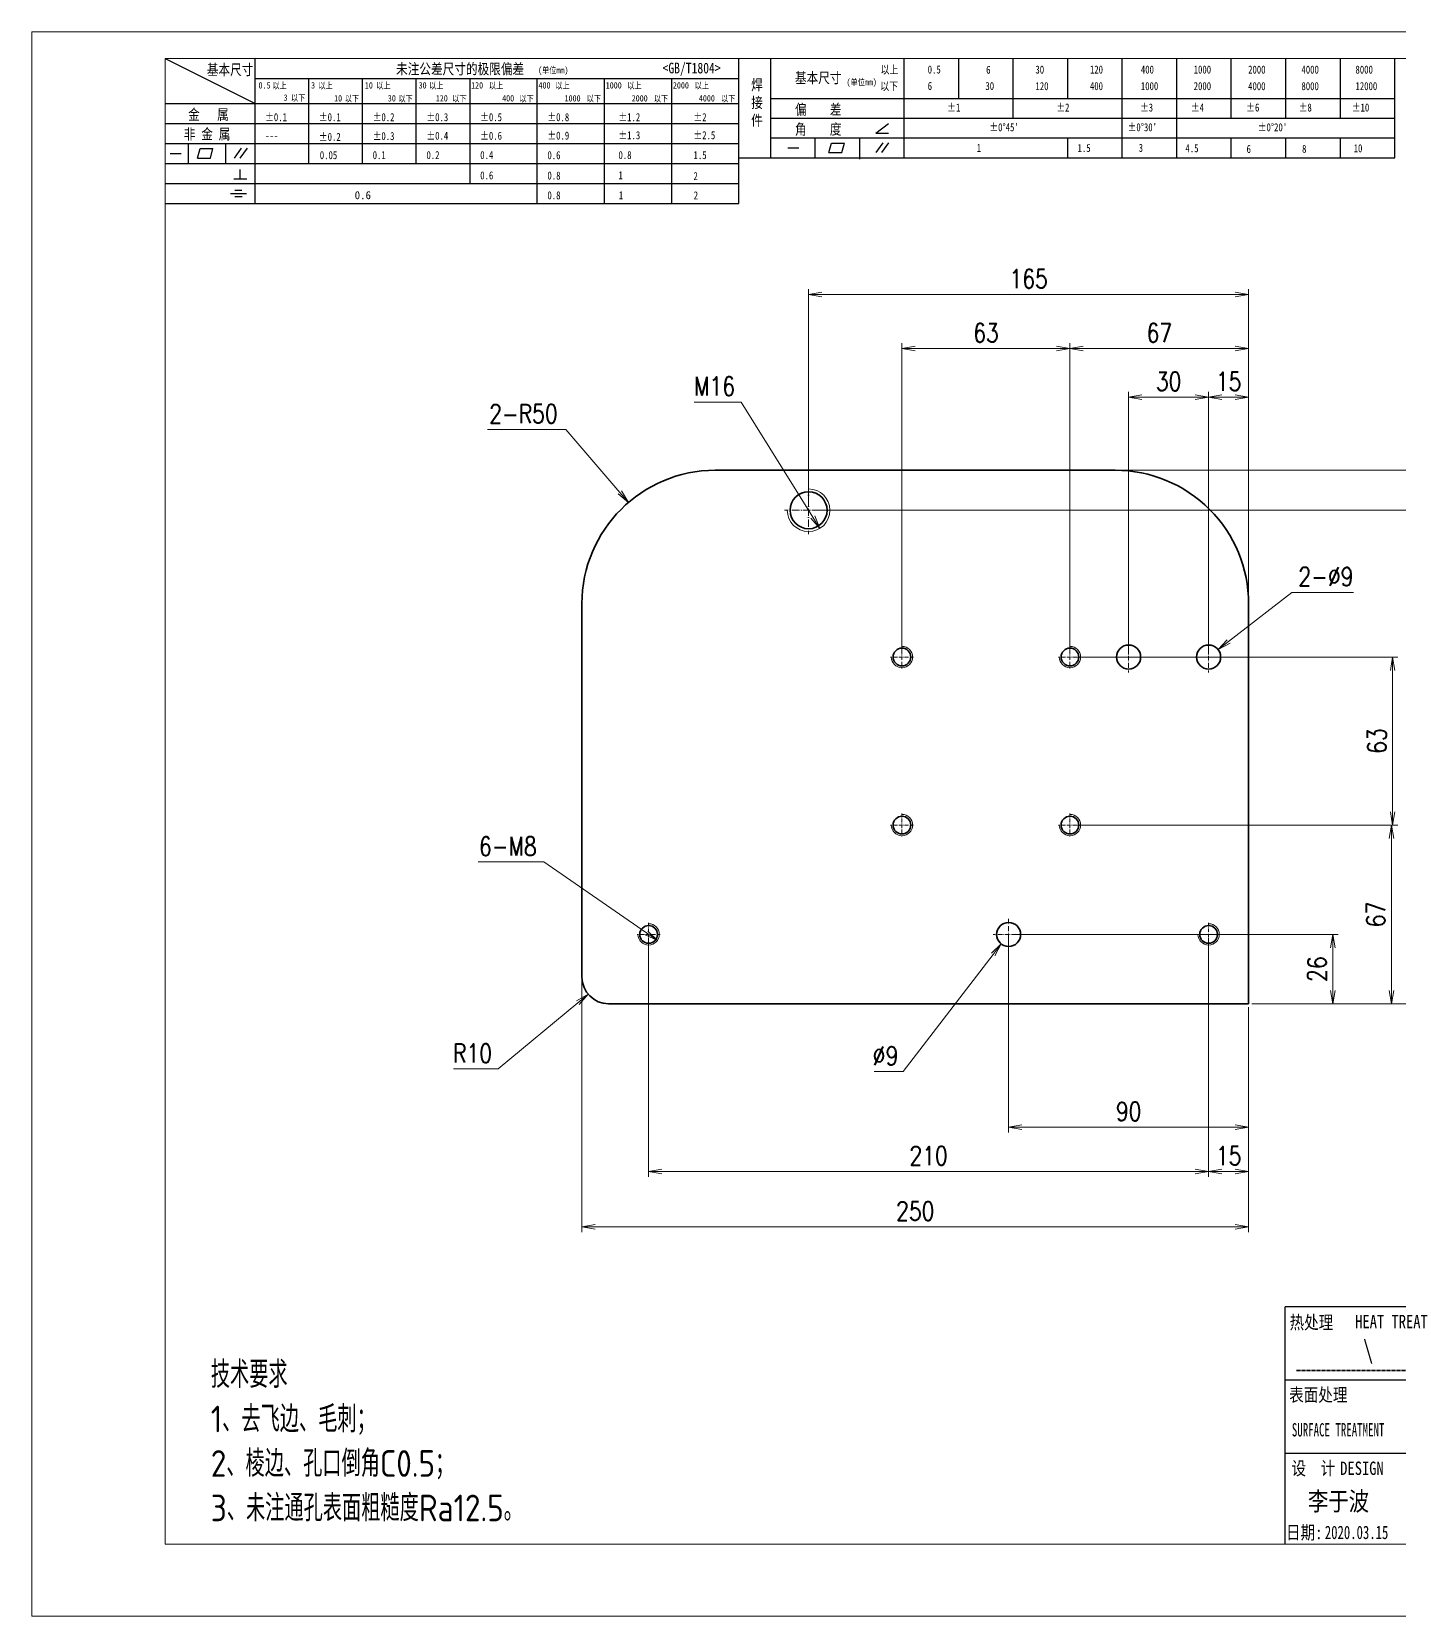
# Model space of a CAD drawing. Header units: millimetres. Extents: x 1333 to 190452, y -42879 to -5704.
# Drawn here: x 173778 to 174291, y -17761 to -17167 of the extents above; entities that cross this region are included whole.
import ezdxf
from ezdxf.enums import TextEntityAlignment as Align

# ---------------------------------------------------------------- set-up
doc = ezdxf.new("R2010")
doc.units = ezdxf.units.MM
doc.header["$LTSCALE"] = 0.5
for name, pattern in [('AM_ISO02W050x2', [3.75, 3, -0.75]), ('AM_ISO08W050x2', [9, 6, -0.75, 1.5, -0.75]), ('DASHDOT', [18.5, 12, -3, 0.5, -3])]:
    doc.linetypes.add(name, pattern=pattern)
for name, color, linetype, lineweight in [('中心线', 2, 'AM_ISO08W050x2', 18), ('图框', 7, 'Continuous', 18), ('标注线', 3, 'Continuous', 18), ('热处理', 7, 'Continuous', 20), ('粗虚线', 6, 'AM_ISO02W050x2', 35)]:
    doc.layers.add(name, color=color, linetype=linetype, lineweight=lineweight)
doc.layers.add('图\\M+19E79\\M+195B6\\M+18E9A', color=7, linetype='Continuous')
doc.layers.add('打印-禁用', color=7, linetype='Continuous', lineweight=15, plot=False)
doc.styles.add('DIM', font='romans.shx', dxfattribs={"width": 0.8, "bigfont": 'bigfont.shx'})
doc.styles.add('国标', font='simfang.ttf', dxfattribs={"width": 0.8})
doc.styles.add('机械长仿宋', font='gbenor.shx', dxfattribs={"height": 1, "bigfont": 'gbcbig.shx'})
doc.dimstyles.new('DEH 1-2$0', dxfattribs={"dimscale": 2, "dimtxt": 3.5, "dimasz": 2.5, "dimexe": 1, "dimexo": 0.625, "dimgap": 1.2, "dimtad": 1, "dimdsep": 46, "dimtxsty": 'DIM', "dimblk": 'OPEN', "dimcen": 0, "dimclrd": 8, "dimclre": 8, "dimclrt": 2, "dimazin": 2, "dimtfac": 0.5, "dimtmove": 0, "dimatfit": 3, "dimldrblk": 'OPEN', "dimfxl": 0, "dimtolj": 2, "dimlwd": 13, "dimlwe": 13, "dimarcsym": 0})
doc.dimstyles.new('DEH 1-2$3', dxfattribs={"dimscale": 2, "dimtxt": 3.5, "dimasz": 2.5, "dimexe": 1, "dimexo": 0.625, "dimgap": 1.2, "dimtad": 1, "dimtoh": 1, "dimdsep": 46, "dimtxsty": 'DIM', "dimblk": 'OPEN', "dimcen": 0, "dimclrd": 8, "dimclre": 8, "dimclrt": 2, "dimazin": 2, "dimtfac": 0.5, "dimtofl": 0, "dimtmove": 0, "dimatfit": 3, "dimldrblk": 'OPEN', "dimfxl": 0, "dimtolj": 2, "dimlwd": 18, "dimlwe": 18, "dimarcsym": 0})
doc.dimstyles.new('DEH 1-2$4', dxfattribs={"dimscale": 2, "dimtxt": 3.5, "dimasz": 2.5, "dimexe": 1, "dimexo": 0.625, "dimgap": 1.2, "dimtad": 1, "dimtoh": 1, "dimdsep": 46, "dimtxsty": 'DIM', "dimblk": 'OPEN', "dimcen": 0, "dimclrd": 8, "dimclre": 8, "dimclrt": 2, "dimazin": 2, "dimtfac": 0.5, "dimtofl": 0, "dimtmove": 0, "dimatfit": 3, "dimldrblk": 'OPEN', "dimfxl": 0, "dimtolj": 2, "dimlwd": 18, "dimlwe": 18, "dimarcsym": 0})

# ---------------------------------------------------------------- blocks, each defined once
blk = doc.blocks.new('GZDEH零件A3图框V01版')
at = {"layer": '图\\M+19E79\\M+195B6\\M+18E9A', "color": 9}
for p, q in [((2882.49, -1554.46), (2899.37, -1562.92)), ((2899.37, -1581.67), (2899.37, -1554.46)), ((2990.09, -1581.67), (2990.09, -1554.46)), ((2996.09, -1573.08), (2996.09, -1554.46)), ((3021.09, -1561.98), (3021.09, -1554.46)), ((3031.31, -1561.98), (3031.31, -1554.46)), ((3041.53, -1561.98), (3041.53, -1554.46)), ((3051.75, -1561.98), (3051.75, -1554.46)), ((3061.98, -1561.98), (3061.98, -1554.46)), ((3072.2, -1561.98), (3072.2, -1554.46)), ((3082.42, -1561.98), (3082.42, -1554.46)), ((3092.64, -1561.98), (3092.64, -1554.46)), ((3102.86, -1561.98), (3102.86, -1554.46)), ((3113.09, -1573.08), (3113.09, -1554.46)), ((2899.37, -1558.24), (2990.09, -1558.24)), ((2909.45, -1574.17), (2909.45, -1558.24)), ((2919.53, -1574.17), (2919.53, -1558.24)), ((2929.61, -1574.17), (2929.61, -1558.24)), ((2939.69, -1577.92), (2939.69, -1558.24)), ((2952.29, -1581.67), (2952.29, -1558.24)), ((2964.89, -1581.67), (2964.89, -1558.24)), ((2977.49, -1581.67), (2977.49, -1558.24)), ((2996.09, -1561.98), (3113.09, -1561.98)), ((3021.09, -1573.08), (3021.09, -1561.98)), ((3041.53, -1565.68), (3041.53, -1561.98)), ((3061.98, -1573.08), (3061.98, -1561.98)), ((3072.2, -1573.08), (3072.2, -1561.98)), ((3082.42, -1565.68), (3082.42, -1561.98)), ((3092.64, -1565.68), (3092.64, -1561.98)), ((3102.86, -1565.68), (3102.86, -1561.98)), ((2882.49, -1562.92), (2990.09, -1562.92)), ((2882.49, -1566.67), (2990.09, -1566.67)), ((2996.09, -1565.68), (3113.09, -1565.68)), ((3015.75, -1568.51), (3018.15, -1566.66)), ((2882.49, -1570.42), (2990.09, -1570.42)), ((2886.92, -1574.12), (2886.92, -1570.42)), ((2893.91, -1574.12), (2893.91, -1570.42)), ((2996.09, -1569.38), (3113.09, -1569.38)), ((3004.42, -1573.08), (3004.42, -1569.38)), ((3006.97, -1572.12), (3007.45, -1570.33)), ((3007.45, -1570.33), (3009.86, -1570.33)), ((3009.39, -1572.12), (3009.86, -1570.33)), ((3012.75, -1573.08), (3012.75, -1569.38)), ((3015.75, -1568.51), (3018.15, -1568.51)), ((3015.81, -1572.12), (3017.15, -1570.26)), ((3016.89, -1572.12), (3018.23, -1570.26)), ((3051.75, -1573.08), (3051.75, -1569.38)), ((3082.42, -1573.08), (3082.42, -1569.48)), ((3092.64, -1573.08), (3092.64, -1569.38)), ((3102.86, -1573.08), (3102.86, -1569.38)), ((2883.43, -1572.27), (2885.49, -1572.27)), ((2888.59, -1573.16), (2889.07, -1571.37)), ((2888.59, -1573.16), (2891, -1573.16)), ((2889.07, -1571.37), (2891.48, -1571.37)), ((2891, -1573.16), (2891.48, -1571.37)), ((2895.52, -1573.16), (2896.85, -1571.3)), ((2896.6, -1573.16), (2897.94, -1571.3)), ((2990.09, -1573.08), (3113.09, -1573.08)), ((2999.26, -1571.23), (3001.32, -1571.23)), ((3006.97, -1572.12), (3009.39, -1572.12)), ((3012.75, -1573.33), (3012.75, -1573.08)), ((2882.49, -1574.17), (2990.09, -1574.17)), ((2895.42, -1577.05), (2897.81, -1577.05)), ((2896.58, -1577.05), (2896.58, -1575.28)), ((2882.49, -1577.92), (2990.09, -1577.92)), ((2894.79, -1579.77), (2897.77, -1579.77)), ((2895.57, -1579.17), (2896.92, -1579.17)), ((2882.49, -1581.67), (2990.09, -1581.67)), ((2895.57, -1580.37), (2896.93, -1580.37)), ((3272.49, -1788.46), (3092.49, -1788.46)), ((3181.99, -1802.21), (3092.49, -1802.21)), ((3181.99, -1815.96), (3092.49, -1815.96))]:
    blk.add_line(p, q, dxfattribs=at)
at = {"layer": '图\\M+19E79\\M+195B6\\M+18E9A', "color": 7}
blk.add_line((3272.49, -1788.46), (3092.49, -1788.46), dxfattribs=at)
at = {"layer": '图\\M+19E79\\M+195B6\\M+18E9A', "color": 9, "linetype": 'Continuous'}
blk.add_line((3092.49, -1832.96), (3092.49, -1788.46), dxfattribs=at)
at = {"layer": '图框', "linetype": 'Continuous'}
for p, q in [((2882.49, -1554.46), (2882.49, -1832.96)), ((3272.49, -1554.46), (2882.49, -1554.46)), ((2882.49, -1832.96), (3272.49, -1832.96))]:
    blk.add_line(p, q, dxfattribs=at)
at = {"layer": '打印-禁用', "linetype": 'Continuous'}
for p, q in [((2857.49, -1549.46), (2857.49, -1846.46)), ((3277.49, -1549.46), (2857.49, -1549.46)), ((2857.49, -1846.46), (3277.49, -1846.46))]:
    blk.add_line(p, q, dxfattribs=at)
at = {"layer": '图\\M+19E79\\M+195B6\\M+18E9A', "color": 9, "style": '国标'}
for s, height, width, p in [('基本尺寸', 2, 0.8, (2890.33, -1557.58)), ('未注公差尺寸的极限偏差', 2, 0.8, (2925.81, -1557.44)), ('<GB/T1804>', 2, 0.8, (2975.78, -1557.27)), ('以上', 1.5, 0.8, (3016.64, -1557.33)), ('0.5', 1.5, 0.8, (3025.49, -1557.3)), ('6', 1.5, 0.8, (3036.45, -1557.34)), ('30', 1.5, 0.8, (3045.69, -1557.31)), ('120', 1.5, 0.8, (3055.91, -1557.31)), ('400', 1.5, 0.8, (3065.46, -1557.31)), ('1000', 1.5, 0.8, (3075.36, -1557.31)), ('2000', 1.5, 0.8, (3085.57, -1557.31)), ('4000', 1.5, 0.8, (3095.57, -1557.31)), ('8000', 1.5, 0.8, (3105.7, -1557.31)), ('30', 1.2, 0.8, (2930.04, -1560.11)), ('基本尺寸', 2, 0.8, (3000.6, -1559.1)), ('以下', 1.5, 0.8, (3016.58, -1560.43)), ('6', 1.5, 0.8, (3025.49, -1560.38)), ('30', 1.5, 0.8, (3036.31, -1560.39)), ('120', 1.5, 0.8, (3045.69, -1560.41)), ('400', 1.5, 0.8, (3055.91, -1560.41)), ('1000', 1.5, 0.8, (3065.46, -1560.41)), ('2000', 1.5, 0.8, (3075.36, -1560.41)), ('4000', 1.5, 0.8, (3085.57, -1560.41)), ('8000', 1.5, 0.8, (3095.57, -1560.41)), ('12000', 1.5, 0.8, (3105.7, -1560.41)), ('金   属', 2, 0.8, (2886.82, -1565.98)), ('±0.1', 1.5, 0.8, (2901.27, -1566.23)), ('±0.1', 1.5, 0.8, (2911.35, -1566.23)), ('±0.2', 1.5, 0.8, (2921.43, -1566.23)), ('±0.3', 1.5, 0.8, (2931.51, -1566.23)), ('±0.5', 1.5, 0.8, (2941.59, -1566.23)), ('±0.8', 1.5, 0.8, (2954.19, -1566.23)), ('±1.2', 1.5, 0.8, (2967.51, -1566.23)), ('±2', 1.5, 0.8, (2981.58, -1566.23)), ('偏    差', 2, 0.8, (3000.6, -1565.04)), ('±1', 1.5, 0.8, (3029.16, -1564.42)), ('±2', 1.5, 0.8, (3049.61, -1564.42)), ('±3', 1.5, 0.8, (3065.3, -1564.42)), ('±4', 1.5, 0.8, (3074.85, -1564.42)), ('±6', 1.5, 0.8, (3085.22, -1564.42)), ('±8', 1.5, 0.8, (3095.06, -1564.42)), ('±10', 1.5, 0.8, (3105.02, -1564.42)), ('非 金 属', 2, 0.8, (2886.02, -1569.65)), ('±0.3', 1.5, 0.8, (2921.43, -1569.77)), ('±0.4', 1.5, 0.8, (2931.51, -1569.71)), ('±0.6', 1.5, 0.8, (2941.59, -1569.71)), ('±0.9', 1.5, 0.8, (2954.19, -1569.68)), ('±1.3', 1.5, 0.8, (2967.51, -1569.62)), ('±2.5', 1.5, 0.8, (2981.58, -1569.61)), ('角    度', 2, 0.8, (3000.6, -1568.74)), ("±0%%D45'", 1.5, 0.8, (3037.06, -1568.12)), ("±0%%D30'", 1.5, 0.8, (3062.98, -1568.12)), ("±0%%D20'", 1.5, 0.8, (3087.38, -1568.12)), ('---', 1.5, 0.8, (2901.27, -1569.65)), ('±0.2', 1.5, 0.8, (2911.35, -1569.92)), ('1', 1.5, 0.8, (3034.69, -1571.98)), ('1.5', 1.5, 0.8, (3053.59, -1572.01)), ('3', 1.5, 0.8, (3065.05, -1571.98)), ('4.5', 1.5, 0.8, (3073.82, -1572.05)), ('6', 1.5, 0.8, (3085.28, -1572.19)), ('8', 1.5, 0.8, (3095.68, -1572.15)), ('10', 1.5, 0.8, (3105.36, -1572.06)), ('0.1', 1.5, 0.8, (2921.43, -1573.34)), ('0.2', 1.5, 0.8, (2931.51, -1573.33)), ('0.4', 1.5, 0.8, (2941.59, -1573.33)), ('0.6', 1.5, 0.8, (2954.19, -1573.35)), ('0.8', 1.5, 0.8, (2967.51, -1573.33)), ('1.5', 1.5, 0.8, (2981.58, -1573.34)), ('0.6', 1.5, 0.8, (2941.59, -1577.14)), ('0.8', 1.5, 0.8, (2954.19, -1577.17)), ('1', 1.5, 0.8, (2967.51, -1577.12)), ('2', 1.5, 0.8, (2981.58, -1577.26)), ('0.8', 1.5, 0.8, (2954.19, -1580.87)), ('1', 1.5, 0.8, (2967.59, -1580.86)), ('2', 1.5, 0.8, (2981.62, -1580.89)), ('热处理', 2.5, 0.8, (3093.35, -1792.61)), ('表面处理', 2.5, 0.8, (3093.27, -1806.21)), ('SURFACE TREATMENT', 2.5, 0.6, (3093.77, -1812.75)), (' DESIGN', 2.5, 0.8, (3101.47, -1819.96))]:
    blk.add_text(s, height=height, dxfattribs=dict(at, width=width)).set_placement(p)
at = {"layer": '图\\M+19E79\\M+195B6\\M+18E9A', "color": 9, "lineweight": 15, "style": '国标', "width": 0.8}
for s, p in [('(单位mm)', (2952.44, -1557.27)), ('0.5', (2900.03, -1560.11)), ('以上', (2902.64, -1560.16)), ('3', (2909.88, -1560.11)), ('以上', (2911.25, -1560.16)), ('10', (2919.96, -1560.11)), ('以上', (2922.09, -1560.16)), ('以上', (2932.02, -1560.16)), ('120', (2939.88, -1560.11)), ('以上', (2943.21, -1560.16)), ('400', (2952.52, -1560.11)), ('以上', (2955.68, -1560.16)), ('1000', (2965.12, -1560.11)), ('以上', (2969.16, -1560.16)), ('2000', (2977.72, -1560.11)), ('以上', (2981.8, -1560.16)), ('(单位mm)', (3010.27, -1559.51)), ('3', (2904.73, -1562.41)), ('以下', (2906.1, -1562.46)), ('10', (2914.19, -1562.54)), ('以下', (2916.18, -1562.59)), ('30', (2924.27, -1562.54)), ('以下', (2926.26, -1562.59)), ('120', (2933.26, -1562.54)), ('以下', (2936.34, -1562.59)), ('400', (2945.7, -1562.54)), ('以下', (2948.94, -1562.59)), ('1000', (2957.41, -1562.54)), ('以下', (2961.54, -1562.59)), ('2000', (2969.99, -1562.54)), ('以下', (2974.14, -1562.59)), ('4000', (2982.59, -1562.54)), ('以下', (2986.74, -1562.59))]:
    blk.add_text(s, height=1.2, dxfattribs=at).set_placement(p)
at = {"layer": '图\\M+19E79\\M+195B6\\M+18E9A', "color": 9, "lineweight": 13, "style": '国标'}
blk.add_text('0.6', height=1.5, dxfattribs=at).set_placement((2918.05, -1580.85))
at = {"layer": '图\\M+19E79\\M+195B6\\M+18E9A', "color": 9, "style": '国标', "width": 0.8}
for s, p in [('HEAT TREAT', (3112.45, -1792.46)), ('设  计', (3097.79, -1819.96)), ('日期:', (3096.09, -1832))]:
    blk.add_text(s, height=2.5, dxfattribs=at).set_placement(p, align=Align.CENTER)
at = {"layer": '图\\M+19E79\\M+195B6\\M+18E9A', "color": 9, "insert": (2992.39, -1558.41), "char_height": 2, "width": 3.1877, "attachment_point": 1, "style": '国标'}
blk.add_mtext('焊\\P接\\P件', dxfattribs=at)
at = {"layer": '图\\M+19E79\\M+195B6\\M+18E9A', "color": 9, "insert": (2911.51, -1573.37), "char_height": 1.5, "attachment_point": 7, "style": '国标'}
blk.add_mtext_dynamic_manual_height_columns('0.05', width=5.1982, gutter_width=12.5, heights=[0], dxfattribs=at)
blk = doc.blocks.new('DEH A3')
at = {"layer": '图框'}
blk.add_blockref('GZDEH零件A3图框V01版', (-2857.49, 1846.46), dxfattribs=at)
blk = doc.blocks.new('_Open')
at = {"color": 0, "linetype": 'ByBlock', "lineweight": -2}
for p, q in [((-1, 0.17), (0, 0)), ((-1, -0.17), (0, 0)), ((0, 0), (-1, 0))]:
    blk.add_line(p, q, dxfattribs=at)
blk = doc.blocks.new('*D59')
at = {"layer": 'Defpoints', "color": 0, "transparency": 16777216}
for p in [(173984.81, -17521.25), (174234.81, -17531.25), (174234.81, -17614.84)]:
    blk.add_point(p, dxfattribs=at)
at = {"layer": '标注线', "color": 8, "lineweight": 13, "transparency": 16777216}
for p, q in [((173984.81, -17522.5), (173984.81, -17616.84)), ((174234.81, -17532.5), (174234.81, -17616.84)), ((173989.81, -17614.84), (174229.81, -17614.84))]:
    blk.add_line(p, q, dxfattribs=at)
at = {"layer": '标注线', "color": 8, "lineweight": 13, "transparency": 16777216, "xscale": 5, "yscale": 5, "zscale": 5, "rotation": 180}
blk.add_blockref('_Open', (173984.81, -17614.84), dxfattribs=at)
at = {"layer": '标注线', "color": 8, "lineweight": 13, "transparency": 16777216, "xscale": 5, "yscale": 5, "zscale": 5}
blk.add_blockref('_Open', (174234.81, -17614.84), dxfattribs=at)
at = {"layer": '标注线', "color": 2, "transparency": 16777216, "insert": (174109.81, -17608.94), "char_height": 7, "attachment_point": 5, "style": 'DIM'}
blk.add_mtext('\\A2;250', dxfattribs=at)
blk = doc.blocks.new('*D60')
at = {"layer": 'Defpoints', "color": 0, "transparency": 16777216}
for p in [(174219.81, -17505.25), (174234.81, -17531.25), (174234.81, -17594.11)]:
    blk.add_point(p, dxfattribs=at)
at = {"layer": '标注线', "color": 8, "lineweight": 13, "transparency": 16777216}
for p, q in [((174219.81, -17506.5), (174219.81, -17596.11)), ((174234.81, -17532.5), (174234.81, -17596.11)), ((174224.81, -17594.11), (174229.81, -17594.11))]:
    blk.add_line(p, q, dxfattribs=at)
at = {"layer": '标注线', "color": 8, "lineweight": 13, "transparency": 16777216, "xscale": 5, "yscale": 5, "zscale": 5, "rotation": 180}
blk.add_blockref('_Open', (174219.81, -17594.11), dxfattribs=at)
at = {"layer": '标注线', "color": 8, "lineweight": 13, "transparency": 16777216, "xscale": 5, "yscale": 5, "zscale": 5}
blk.add_blockref('_Open', (174234.81, -17594.11), dxfattribs=at)
at = {"layer": '标注线', "color": 2, "transparency": 16777216, "insert": (174227.31, -17588.21), "char_height": 7, "attachment_point": 5, "style": 'DIM'}
blk.add_mtext('\\A2;15', dxfattribs=at)
blk = doc.blocks.new('*D61')
at = {"layer": 'Defpoints', "color": 0, "transparency": 16777216}
for p in [(174009.81, -17505.25), (174219.81, -17505.25), (174009.81, -17594.11)]:
    blk.add_point(p, dxfattribs=at)
at = {"layer": '标注线', "color": 8, "lineweight": 13, "transparency": 16777216}
for p, q in [((174009.81, -17506.5), (174009.81, -17596.11)), ((174219.81, -17506.5), (174219.81, -17596.11)), ((174214.81, -17594.11), (174014.81, -17594.11))]:
    blk.add_line(p, q, dxfattribs=at)
at = {"layer": '标注线', "color": 8, "lineweight": 13, "transparency": 16777216, "xscale": 5, "yscale": 5, "zscale": 5, "rotation": 180}
blk.add_blockref('_Open', (174009.81, -17594.11), dxfattribs=at)
at = {"layer": '标注线', "color": 8, "lineweight": 13, "transparency": 16777216, "xscale": 5, "yscale": 5, "zscale": 5}
blk.add_blockref('_Open', (174219.81, -17594.11), dxfattribs=at)
at = {"layer": '标注线', "color": 2, "transparency": 16777216, "insert": (174114.81, -17588.21), "char_height": 7, "attachment_point": 5, "style": 'DIM'}
blk.add_mtext('\\A2;210', dxfattribs=at)
blk = doc.blocks.new('*D62')
at = {"layer": 'Defpoints', "color": 0, "transparency": 16777216}
for p in [(174144.81, -17505.25), (174234.81, -17531.25), (174234.81, -17577.46)]:
    blk.add_point(p, dxfattribs=at)
at = {"layer": '标注线', "color": 8, "lineweight": 13, "transparency": 16777216}
for p, q in [((174144.81, -17506.5), (174144.81, -17579.46)), ((174234.81, -17532.5), (174234.81, -17579.46)), ((174149.81, -17577.46), (174229.81, -17577.46))]:
    blk.add_line(p, q, dxfattribs=at)
at = {"layer": '标注线', "color": 8, "lineweight": 13, "transparency": 16777216, "xscale": 5, "yscale": 5, "zscale": 5, "rotation": 180}
blk.add_blockref('_Open', (174144.81, -17577.46), dxfattribs=at)
at = {"layer": '标注线', "color": 8, "lineweight": 13, "transparency": 16777216, "xscale": 5, "yscale": 5, "zscale": 5}
blk.add_blockref('_Open', (174234.81, -17577.46), dxfattribs=at)
at = {"layer": '标注线', "color": 2, "transparency": 16777216, "insert": (174189.81, -17571.56), "char_height": 7, "attachment_point": 5, "style": 'DIM'}
blk.add_mtext('\\A2;90', dxfattribs=at)
blk = doc.blocks.new('*D63')
at = {"layer": 'Defpoints', "color": 0, "transparency": 16777216}
for p in [(174234.81, -17303.84), (174234.81, -17381.25), (174219.81, -17401.25)]:
    blk.add_point(p, dxfattribs=at)
at = {"layer": '标注线', "color": 8, "lineweight": 13, "transparency": 16777216}
for p, q in [((174219.81, -17400), (174219.81, -17301.84)), ((174234.81, -17380), (174234.81, -17301.84)), ((174224.81, -17303.84), (174229.81, -17303.84))]:
    blk.add_line(p, q, dxfattribs=at)
at = {"layer": '标注线', "color": 8, "lineweight": 13, "transparency": 16777216, "xscale": 5, "yscale": 5, "zscale": 5, "rotation": 180}
blk.add_blockref('_Open', (174219.81, -17303.84), dxfattribs=at)
at = {"layer": '标注线', "color": 8, "lineweight": 13, "transparency": 16777216, "xscale": 5, "yscale": 5, "zscale": 5}
blk.add_blockref('_Open', (174234.81, -17303.84), dxfattribs=at)
at = {"layer": '标注线', "color": 2, "transparency": 16777216, "insert": (174227.31, -17297.94), "char_height": 7, "attachment_point": 5, "style": 'DIM'}
blk.add_mtext('\\A2;15', dxfattribs=at)
blk = doc.blocks.new('*D64')
at = {"layer": 'Defpoints', "color": 0, "transparency": 16777216}
for p in [(174219.81, -17303.84), (174189.81, -17401.25), (174219.81, -17401.25)]:
    blk.add_point(p, dxfattribs=at)
at = {"layer": '标注线', "color": 8, "lineweight": 13, "transparency": 16777216}
for p, q in [((174189.81, -17400), (174189.81, -17301.84)), ((174219.81, -17400), (174219.81, -17301.84)), ((174194.81, -17303.84), (174214.81, -17303.84))]:
    blk.add_line(p, q, dxfattribs=at)
at = {"layer": '标注线', "color": 8, "lineweight": 13, "transparency": 16777216, "xscale": 5, "yscale": 5, "zscale": 5, "rotation": 180}
blk.add_blockref('_Open', (174189.81, -17303.84), dxfattribs=at)
at = {"layer": '标注线', "color": 8, "lineweight": 13, "transparency": 16777216, "xscale": 5, "yscale": 5, "zscale": 5}
blk.add_blockref('_Open', (174219.81, -17303.84), dxfattribs=at)
at = {"layer": '标注线', "color": 2, "transparency": 16777216, "insert": (174204.81, -17297.94), "char_height": 7, "attachment_point": 5, "style": 'DIM'}
blk.add_mtext('\\A2;30', dxfattribs=at)
blk = doc.blocks.new('*D65')
at = {"layer": 'Defpoints', "color": 0, "transparency": 16777216}
for p in [(174234.81, -17285.62), (174234.81, -17381.25), (174167.81, -17401.25)]:
    blk.add_point(p, dxfattribs=at)
at = {"layer": '标注线', "color": 8, "lineweight": 13, "transparency": 16777216}
for p, q in [((174167.81, -17400), (174167.81, -17283.62)), ((174234.81, -17380), (174234.81, -17283.62)), ((174172.81, -17285.62), (174229.81, -17285.62))]:
    blk.add_line(p, q, dxfattribs=at)
at = {"layer": '标注线', "color": 8, "lineweight": 13, "transparency": 16777216, "xscale": 5, "yscale": 5, "zscale": 5, "rotation": 180}
blk.add_blockref('_Open', (174167.81, -17285.62), dxfattribs=at)
at = {"layer": '标注线', "color": 8, "lineweight": 13, "transparency": 16777216, "xscale": 5, "yscale": 5, "zscale": 5}
blk.add_blockref('_Open', (174234.81, -17285.62), dxfattribs=at)
at = {"layer": '标注线', "color": 2, "transparency": 16777216, "insert": (174201.31, -17279.72), "char_height": 7, "attachment_point": 5, "style": 'DIM'}
blk.add_mtext('\\A2;67', dxfattribs=at)
blk = doc.blocks.new('*D66')
at = {"layer": 'Defpoints', "color": 0, "transparency": 16777216}
for p in [(174104.81, -17285.62), (174104.81, -17401.25), (174167.81, -17401.25)]:
    blk.add_point(p, dxfattribs=at)
at = {"layer": '标注线', "color": 8, "lineweight": 13, "transparency": 16777216}
for p, q in [((174104.81, -17400), (174104.81, -17283.62)), ((174167.81, -17400), (174167.81, -17283.62)), ((174162.81, -17285.62), (174109.81, -17285.62))]:
    blk.add_line(p, q, dxfattribs=at)
at = {"layer": '标注线', "color": 8, "lineweight": 13, "transparency": 16777216, "xscale": 5, "yscale": 5, "zscale": 5, "rotation": 180}
blk.add_blockref('_Open', (174104.81, -17285.62), dxfattribs=at)
at = {"layer": '标注线', "color": 8, "lineweight": 13, "transparency": 16777216, "xscale": 5, "yscale": 5, "zscale": 5}
blk.add_blockref('_Open', (174167.81, -17285.62), dxfattribs=at)
at = {"layer": '标注线', "color": 2, "transparency": 16777216, "insert": (174136.31, -17279.72), "char_height": 7, "attachment_point": 5, "style": 'DIM'}
blk.add_mtext('\\A2;63', dxfattribs=at)
blk = doc.blocks.new('*D67')
at = {"layer": 'Defpoints', "color": 0, "transparency": 16777216}
for p in [(174069.81, -17265.34), (174069.81, -17346.25), (174234.81, -17381.25)]:
    blk.add_point(p, dxfattribs=at)
at = {"layer": '标注线', "color": 8, "lineweight": 13, "transparency": 16777216}
for p, q in [((174069.81, -17345), (174069.81, -17263.34)), ((174229.81, -17265.34), (174074.81, -17265.34)), ((174234.81, -17380), (174234.81, -17263.34))]:
    blk.add_line(p, q, dxfattribs=at)
at = {"layer": '标注线', "color": 8, "lineweight": 13, "transparency": 16777216, "xscale": 5, "yscale": 5, "zscale": 5, "rotation": 180}
blk.add_blockref('_Open', (174069.81, -17265.34), dxfattribs=at)
at = {"layer": '标注线', "color": 8, "lineweight": 13, "transparency": 16777216, "xscale": 5, "yscale": 5, "zscale": 5}
blk.add_blockref('_Open', (174234.81, -17265.34), dxfattribs=at)
at = {"layer": '标注线', "color": 2, "transparency": 16777216, "insert": (174152.31, -17259.44), "char_height": 7, "attachment_point": 5, "style": 'DIM'}
blk.add_mtext('\\A2;165', dxfattribs=at)
blk = doc.blocks.new('*D68')
at = {"layer": 'Defpoints', "color": 0, "transparency": 16777216}
for p in [(174144.81, -17505.25), (174266.37, -17505.25), (174234.81, -17531.25)]:
    blk.add_point(p, dxfattribs=at)
at = {"layer": '标注线', "color": 8, "lineweight": 13, "transparency": 16777216}
for p, q in [((174146.06, -17505.25), (174268.37, -17505.25)), ((174266.37, -17526.25), (174266.37, -17510.25)), ((174236.06, -17531.25), (174268.37, -17531.25))]:
    blk.add_line(p, q, dxfattribs=at)
at = {"layer": '标注线', "color": 8, "lineweight": 13, "transparency": 16777216, "xscale": 5, "yscale": 5, "zscale": 5}
for p, rotation in [((174266.37, -17505.25), 90), ((174266.37, -17531.25), 270)]:
    blk.add_blockref('_Open', p, dxfattribs=dict(at, rotation=rotation))
at = {"layer": '标注线', "color": 2, "transparency": 16777216, "insert": (174260.47, -17518.25), "char_height": 7, "attachment_point": 5, "rotation": 90, "style": 'DIM'}
blk.add_mtext('\\A2;26', dxfattribs=at)
blk = doc.blocks.new('*D69')
at = {"layer": 'Defpoints', "color": 0, "transparency": 16777216}
for p in [(174167.81, -17464.25), (174288.39, -17464.25), (174234.81, -17531.25)]:
    blk.add_point(p, dxfattribs=at)
at = {"layer": '标注线', "color": 8, "lineweight": 13, "transparency": 16777216}
for p, q in [((174169.06, -17464.25), (174290.39, -17464.25)), ((174288.39, -17526.25), (174288.39, -17469.25)), ((174236.06, -17531.25), (174290.39, -17531.25))]:
    blk.add_line(p, q, dxfattribs=at)
at = {"layer": '标注线', "color": 8, "lineweight": 13, "transparency": 16777216, "xscale": 5, "yscale": 5, "zscale": 5}
for p, rotation in [((174288.39, -17464.25), 90), ((174288.39, -17531.25), 270)]:
    blk.add_blockref('_Open', p, dxfattribs=dict(at, rotation=rotation))
at = {"layer": '标注线', "color": 2, "transparency": 16777216, "insert": (174282.49, -17497.75), "char_height": 7, "attachment_point": 5, "rotation": 90, "style": 'DIM'}
blk.add_mtext('\\A2;67', dxfattribs=at)
blk = doc.blocks.new('*D70')
at = {"layer": 'Defpoints', "color": 0, "transparency": 16777216}
for p in [(174167.81, -17401.25), (174288.81, -17401.25), (174167.81, -17464.25)]:
    blk.add_point(p, dxfattribs=at)
at = {"layer": '标注线', "color": 8, "lineweight": 13, "transparency": 16777216}
for p, q in [((174169.06, -17401.25), (174290.81, -17401.25)), ((174288.81, -17459.25), (174288.81, -17406.25)), ((174169.06, -17464.25), (174290.81, -17464.25))]:
    blk.add_line(p, q, dxfattribs=at)
at = {"layer": '标注线', "color": 8, "lineweight": 13, "transparency": 16777216, "xscale": 5, "yscale": 5, "zscale": 5}
for p, rotation in [((174288.81, -17401.25), 90), ((174288.81, -17464.25), 270)]:
    blk.add_blockref('_Open', p, dxfattribs=dict(at, rotation=rotation))
at = {"layer": '标注线', "color": 2, "transparency": 16777216, "insert": (174282.91, -17432.75), "char_height": 7, "attachment_point": 5, "rotation": 90, "style": 'DIM'}
blk.add_mtext('\\A2;63', dxfattribs=at)
blk = doc.blocks.new('*D71')
at = {"layer": 'Defpoints', "color": 0, "transparency": 16777216}
for p in [(174069.81, -17346.25), (174312.35, -17346.25), (174234.81, -17531.25)]:
    blk.add_point(p, dxfattribs=at)
at = {"layer": '标注线', "color": 8, "lineweight": 13, "transparency": 16777216}
for p, q in [((174071.06, -17346.25), (174314.35, -17346.25)), ((174312.35, -17526.25), (174312.35, -17351.25)), ((174236.06, -17531.25), (174314.35, -17531.25))]:
    blk.add_line(p, q, dxfattribs=at)
at = {"layer": '标注线', "color": 8, "lineweight": 13, "transparency": 16777216, "xscale": 5, "yscale": 5, "zscale": 5}
for p, rotation in [((174312.35, -17346.25), 90), ((174312.35, -17531.25), 270)]:
    blk.add_blockref('_Open', p, dxfattribs=dict(at, rotation=rotation))
at = {"layer": '标注线', "color": 2, "transparency": 16777216, "insert": (174306.45, -17438.75), "char_height": 7, "attachment_point": 5, "rotation": 90, "style": 'DIM'}
blk.add_mtext('\\A2;185', dxfattribs=at)
blk = doc.blocks.new('*D72')
at = {"layer": 'Defpoints', "color": 0, "transparency": 16777216}
for p in [(174184.81, -17331.25), (174234.81, -17531.25), (174335.07, -17531.25)]:
    blk.add_point(p, dxfattribs=at)
at = {"layer": '标注线', "color": 8, "lineweight": 13, "transparency": 16777216}
for p, q in [((174186.06, -17331.25), (174337.07, -17331.25)), ((174335.07, -17336.25), (174335.07, -17526.25)), ((174236.06, -17531.25), (174337.07, -17531.25))]:
    blk.add_line(p, q, dxfattribs=at)
at = {"layer": '标注线', "color": 8, "lineweight": 13, "transparency": 16777216, "xscale": 5, "yscale": 5, "zscale": 5}
for p, rotation in [((174335.07, -17331.25), 90), ((174335.07, -17531.25), 270)]:
    blk.add_blockref('_Open', p, dxfattribs=dict(at, rotation=rotation))
at = {"layer": '标注线', "color": 2, "transparency": 16777216, "insert": (174329.17, -17431.25), "char_height": 7, "attachment_point": 5, "rotation": 90, "style": 'DIM'}
blk.add_mtext('\\A2;200', dxfattribs=at)
blk = doc.blocks.new('*D73')
at = {"layer": 'Defpoints', "color": 0, "transparency": 16777216}
for p in [(174002.23, -17343.32), (174034.81, -17381.25)]:
    blk.add_point(p, dxfattribs=at)
at = {"layer": '标注线', "color": 8, "lineweight": 18, "transparency": 16777216}
for p, q in [((173949.4, -17315.96), (173978.73, -17315.96)), ((173978.73, -17315.96), (173998.97, -17339.53))]:
    blk.add_line(p, q, dxfattribs=at)
at = {"layer": '标注线', "color": 8, "lineweight": 18, "transparency": 16777216, "xscale": 5, "yscale": 5, "zscale": 5, "rotation": 310.6600546289228}
blk.add_blockref('_Open', (174002.23, -17343.32), dxfattribs=at)
at = {"layer": '标注线', "color": 2, "transparency": 16777216, "insert": (173962.87, -17310.06), "char_height": 7, "attachment_point": 5, "style": 'DIM'}
blk.add_mtext('\\A2;{\\Fromans,bigfont|c134;2-}R50', dxfattribs=at)
blk = doc.blocks.new('*D74')
at = {"layer": 'Defpoints', "color": 0, "transparency": 16777216}
for p in [(173994.81, -17521.25), (173987.12, -17527.64)]:
    blk.add_point(p, dxfattribs=at)
at = {"layer": '标注线', "color": 8, "lineweight": 18, "transparency": 16777216}
for p, q in [((173953.41, -17555.68), (173983.28, -17530.84)), ((173936.61, -17555.68), (173953.41, -17555.68))]:
    blk.add_line(p, q, dxfattribs=at)
at = {"layer": '标注线', "color": 8, "lineweight": 18, "transparency": 16777216, "xscale": 5, "yscale": 5, "zscale": 5, "rotation": 39.75007911636248}
blk.add_blockref('_Open', (173987.12, -17527.64), dxfattribs=at)
at = {"layer": '标注线', "color": 2, "transparency": 16777216, "insert": (173943.81, -17549.78), "char_height": 7, "attachment_point": 5, "style": 'DIM'}
blk.add_mtext('\\A2;R10', dxfattribs=at)
blk = doc.blocks.new('*D75')
at = {"layer": 'Defpoints', "color": 0, "transparency": 16777216}
for p in [(174147.55, -17501.68), (174142.07, -17508.82)]:
    blk.add_point(p, dxfattribs=at)
at = {"layer": '标注线', "color": 8, "lineweight": 18, "transparency": 16777216}
for p, q in [((174105.32, -17556.62), (174139.02, -17512.78)), ((174094.39, -17556.62), (174105.32, -17556.62))]:
    blk.add_line(p, q, dxfattribs=at)
at = {"layer": '标注线', "color": 8, "lineweight": 18, "transparency": 16777216, "xscale": 5, "yscale": 5, "zscale": 5, "rotation": 52.4486273654633}
blk.add_blockref('_Open', (174142.07, -17508.82), dxfattribs=at)
at = {"layer": '标注线', "color": 2, "transparency": 16777216, "insert": (174098.65, -17550.72), "char_height": 7, "attachment_point": 5, "style": 'DIM'}
blk.add_mtext('\\A2;∅9', dxfattribs=at)
blk = doc.blocks.new('*D76')
at = {"layer": 'Defpoints', "color": 0, "transparency": 16777216}
for p in [(174216.26, -17404.01), (174223.36, -17398.49)]:
    blk.add_point(p, dxfattribs=at)
at = {"layer": '标注线', "color": 8, "lineweight": 18, "transparency": 16777216}
for p, q in [((174250.99, -17377.02), (174227.31, -17395.42)), ((174274.19, -17377.02), (174250.99, -17377.02))]:
    blk.add_line(p, q, dxfattribs=at)
at = {"layer": '标注线', "color": 8, "lineweight": 18, "transparency": 16777216, "xscale": 5, "yscale": 5, "zscale": 5, "rotation": 217.8465698875301}
blk.add_blockref('_Open', (174223.36, -17398.49), dxfattribs=at)
at = {"layer": '标注线', "color": 2, "transparency": 16777216, "insert": (174263.79, -17371.12), "char_height": 7, "attachment_point": 5, "style": 'DIM'}
blk.add_mtext('\\A2;2-%%c9', dxfattribs=at)
blk = doc.blocks.new('*D77')
at = {"layer": 'Defpoints', "color": 0, "transparency": 16777216}
for p in [(174006.52, -17502.98), (174013.1, -17507.52)]:
    blk.add_point(p, dxfattribs=at)
at = {"layer": '标注线', "color": 8, "lineweight": 18, "transparency": 16777216}
for p, q in [((173945.94, -17478.08), (173970.47, -17478.08)), ((173970.47, -17478.08), (174008.99, -17504.68))]:
    blk.add_line(p, q, dxfattribs=at)
at = {"layer": '标注线', "color": 8, "lineweight": 18, "transparency": 16777216, "xscale": 5, "yscale": 5, "zscale": 5, "rotation": 325.3631709467933}
blk.add_blockref('_Open', (174013.1, -17507.52), dxfattribs=at)
at = {"layer": '标注线', "color": 2, "transparency": 16777216, "insert": (173957.01, -17472.18), "char_height": 7, "attachment_point": 5, "style": 'DIM'}
blk.add_mtext('\\A2;{\\Fromans,bigfont|c134;6-}M8', dxfattribs=at)
blk = doc.blocks.new('*D78')
at = {"layer": 'Defpoints', "color": 0, "transparency": 16777216}
for p in [(174065.57, -17339.46), (174074.04, -17353.04)]:
    blk.add_point(p, dxfattribs=at)
at = {"layer": '标注线', "color": 8, "lineweight": 18, "transparency": 16777216}
for p, q in [((174026.9, -17305.68), (174044.5, -17305.68)), ((174044.5, -17305.68), (174071.4, -17348.8))]:
    blk.add_line(p, q, dxfattribs=at)
at = {"layer": '标注线', "color": 8, "lineweight": 18, "transparency": 16777216, "xscale": 5, "yscale": 5, "zscale": 5, "rotation": 301.9522137703879}
blk.add_blockref('_Open', (174074.04, -17353.04), dxfattribs=at)
at = {"layer": '标注线', "color": 2, "transparency": 16777216, "insert": (174034.5, -17299.78), "char_height": 7, "attachment_point": 5, "style": 'DIM'}
blk.add_mtext('\\A2;M16', dxfattribs=at)

msp = doc.modelspace()

# ---------------------------------------------------------------- linework, layer by layer
at = {"color": 7, "lineweight": 35}
for p, q in [((174184.809, -17331.25), (174034.809, -17331.25)), ((173984.809, -17381.25), (173984.809, -17521.25)), ((174234.809, -17531.25), (174234.809, -17381.25)), ((173994.809, -17531.25), (174234.809, -17531.25))]:
    msp.add_line(p, q, dxfattribs=at)
for centre, radius in [((174069.809, -17346.25), 6.918), ((174104.809, -17401.25), 3.324), ((174167.809, -17401.25), 3.324), ((174189.809, -17401.25), 4.5), ((174219.809, -17401.25), 4.5), ((174104.809, -17464.25), 3.324), ((174167.809, -17464.25), 3.324), ((174009.809, -17505.25), 3.324), ((174144.809, -17505.25), 4.5), ((174219.809, -17505.25), 3.324)]:
    msp.add_circle(centre, radius, dxfattribs=at)
for centre, radius, start, end in [((174034.809, -17381.25), 50, 90.000003, 179.999995), ((174184.809, -17381.25), 50, 360, 90.000003), ((173994.809, -17521.25), 10, 180.000005, 269.999997)]:
    msp.add_arc(centre, radius, start, end, dxfattribs=at)
at = {"layer": '中心线', "linetype": 'DASHDOT', "lineweight": 13, "ltscale": 0.449638}
msp.add_line((174069.809, -17337.258), (174069.809, -17355.243), dxfattribs=at)
at = {"layer": '中心线', "linetype": 'DASHDOT', "lineweight": 13, "ltscale": 0.449637}
msp.add_line((174078.801, -17346.25), (174060.816, -17346.25), dxfattribs=at)
at = {"layer": '中心线', "linetype": 'DASHDOT', "lineweight": 13, "ltscale": 0.216028}
for p, q in [((174104.809, -17396.93), (174104.809, -17405.571)), ((174167.809, -17396.93), (174167.809, -17405.571)), ((174109.129, -17401.25), (174100.488, -17401.25)), ((174172.129, -17401.25), (174163.488, -17401.25)), ((174104.809, -17459.93), (174104.809, -17468.571)), ((174167.809, -17459.93), (174167.809, -17468.571)), ((174109.129, -17464.25), (174100.488, -17464.25)), ((174172.129, -17464.25), (174163.488, -17464.25)), ((174009.809, -17500.93), (174009.809, -17509.571)), ((174219.809, -17500.93), (174219.809, -17509.571)), ((174014.129, -17505.25), (174005.488, -17505.25)), ((174224.129, -17505.25), (174215.488, -17505.25))]:
    msp.add_line(p, q, dxfattribs=at)
at = {"layer": '中心线', "linetype": 'DASHDOT', "lineweight": 13, "ltscale": 0.2925}
for p, q in [((174189.809, -17395.4), (174189.809, -17407.1)), ((174219.809, -17395.4), (174219.809, -17407.1)), ((174144.809, -17499.4), (174144.809, -17511.1))]:
    msp.add_line(p, q, dxfattribs=at)
at = {"layer": '中心线', "linetype": 'DASHDOT', "lineweight": 13, "ltscale": 0.292499}
for p, q in [((174195.659, -17401.25), (174183.959, -17401.25)), ((174225.659, -17401.25), (174213.959, -17401.25)), ((174150.659, -17505.25), (174138.959, -17505.25))]:
    msp.add_line(p, q, dxfattribs=at)
at = {"layer": '标注线'}
for centre, radius in [((174069.809, -17346.25), 8), ((174104.809, -17401.25), 4), ((174167.809, -17401.25), 4), ((174104.809, -17464.25), 4), ((174167.809, -17464.25), 4), ((174009.809, -17505.25), 4), ((174219.809, -17505.25), 4)]:
    msp.add_arc(centre, radius, 180, 90, dxfattribs=at)
at = {"layer": '粗虚线'}
msp.add_line((174252.808, -17668.706), (174308.53, -17668.706), dxfattribs=at)

# ---------------------------------------------------------------- block references
at = {"layer": '图框', "xscale": 2, "yscale": 2, "zscale": 2}
msp.add_blockref('DEH A3', (173778.459, -17760.849), dxfattribs=at)

# ---------------------------------------------------------------- texts
at = {"layer": '图\\M+19E79\\M+195B6\\M+18E9A', "color": 3, "style": '国标'}
for s, height, width, p in [('李于波', 7, 0.8, (174257.055, -17721.216)), ('2020.03.15', 5, 0.7, (174263.385, -17731.889))]:
    msp.add_text(s, height=height, dxfattribs=dict(at, width=width)).set_placement(p)
at = {"layer": '标注线', "color": 2, "insert": (173845.633, -17725.231), "char_height": 10, "width": 229.64922, "attachment_point": 7, "style": '机械长仿宋'}
msp.add_mtext('\\A2;技术要求\\P1、去飞边、毛刺；\\P2、棱边、孔口倒角C0.5；\\P3、未注通孔表面粗糙度Ra12.5。', dxfattribs=at)
at = {"layer": '热处理', "color": 3, "style": '国标', "width": 0.8}
msp.add_text('\\', height=7, dxfattribs=at).set_placement((174279.618, -17664.456), align=Align.CENTER)

# ---------------------------------------------------------------- dimensions: what is measured, and where the dimension line sits
at = {"layer": '标注线'}
for base, p1, p2, picture, middle in [((174069.809, -17265.34), (174234.809, -17381.25), (174069.809, -17346.25), '*D67', (174152.309, -17259.44)), ((174104.809, -17285.618), (174167.809, -17401.25), (174104.809, -17401.25), '*D66', (174136.309, -17279.718)), ((174234.809, -17285.618), (174167.809, -17401.25), (174234.809, -17381.25), '*D65', (174201.309, -17279.718)), ((174219.809, -17303.836), (174189.809, -17401.25), (174219.809, -17401.25), '*D64', (174204.809, -17297.936)), ((174234.809, -17303.836), (174219.809, -17401.25), (174234.809, -17381.25), '*D63', (174227.309, -17297.936)), ((174009.809, -17594.109), (174219.809, -17505.25), (174009.809, -17505.25), '*D61', (174114.809, -17588.209)), ((174234.809, -17577.457), (174144.809, -17505.25), (174234.809, -17531.25), '*D62', (174189.809, -17571.557)), ((174234.809, -17594.109), (174219.809, -17505.25), (174234.809, -17531.25), '*D60', (174227.309, -17588.209)), ((174234.809, -17614.838), (173984.809, -17521.25), (174234.809, -17531.25), '*D59', (174109.809, -17608.938))]:
    dim = msp.add_linear_dim(base=base, p1=p1, p2=p2, dimstyle='DEH 1-2$0', dxfattribs=at)
    dim.commit()
    dim.dimension.update_dxf_attribs({"geometry": picture, "text_midpoint": middle})
for p1, p2, override, picture, middle in [((174065.575, -17339.462), (174074.042, -17353.038), {"dimpost": 'M<>', "dimtmove": 1}, '*D78', (174044.501, -17305.675)), ((174216.255, -17404.011), (174223.362, -17398.489), {"dimpost": '2-%%c<>'}, '*D76', (174263.791, -17377.022))]:
    dim = msp.add_diameter_dim_2p(p1=p1, p2=p2, dimstyle='DEH 1-2$3', override=override, dxfattribs=at)
    dim.commit()
    dim.dimension.update_dxf_attribs({"geometry": picture, "text_midpoint": middle, "dimtype": 163})
dim = msp.add_radius_dim(center=(174034.809, -17381.25), mpoint=(174002.23, -17343.321), text='{\\Fromans,bigfont|c134;2-}<>', dimstyle='DEH 1-2$4', dxfattribs=at)
dim.commit()
dim.dimension.update_dxf_attribs({"geometry": '*D73', "text_midpoint": (173962.867, -17315.965), "dimtype": 164})
for base, p1, p2, picture, middle in [((174335.068, -17531.25), (174184.809, -17331.25), (174234.809, -17531.25), '*D72', (174329.168, -17431.25)), ((174312.354, -17346.25), (174234.809, -17531.25), (174069.809, -17346.25), '*D71', (174306.454, -17438.75)), ((174288.809, -17401.25), (174167.809, -17464.25), (174167.809, -17401.25), '*D70', (174282.909, -17432.75)), ((174288.393, -17464.25), (174234.809, -17531.25), (174167.809, -17464.25), '*D69', (174282.493, -17497.75)), ((174266.371, -17505.25), (174234.809, -17531.25), (174144.809, -17505.25), '*D68', (174260.471, -17518.25))]:
    dim = msp.add_linear_dim(base=base, p1=p1, p2=p2, angle=90, dimstyle='DEH 1-2$0', dxfattribs=at)
    dim.commit()
    dim.dimension.update_dxf_attribs({"geometry": picture, "text_midpoint": middle})
dim = msp.add_diameter_dim_2p(p1=(174006.517, -17502.977), p2=(174013.1, -17507.524), text='{\\Fromans,bigfont|c134;6-}<>', dimstyle='DEH 1-2$3', override={"dimpost": 'M<>', "dimtmove": 1}, dxfattribs=at)
dim.commit()
dim.dimension.update_dxf_attribs({"geometry": '*D77', "text_midpoint": (173970.473, -17478.077), "dimtype": 163})
dim = msp.add_diameter_dim_2p(p1=(174147.551, -17501.683), p2=(174142.066, -17508.818), dimstyle='DEH 1-2$3', dxfattribs=at)
dim.commit()
dim.dimension.update_dxf_attribs({"geometry": '*D75', "text_midpoint": (174098.654, -17556.616), "dimtype": 163})
dim = msp.add_radius_dim(center=(173994.809, -17521.25), mpoint=(173987.12, -17527.645), dimstyle='DEH 1-2$4', dxfattribs=at)
dim.commit()
dim.dimension.update_dxf_attribs({"geometry": '*D74', "text_midpoint": (173943.813, -17555.679), "dimtype": 164})

doc.saveas('drawing.dxf')
